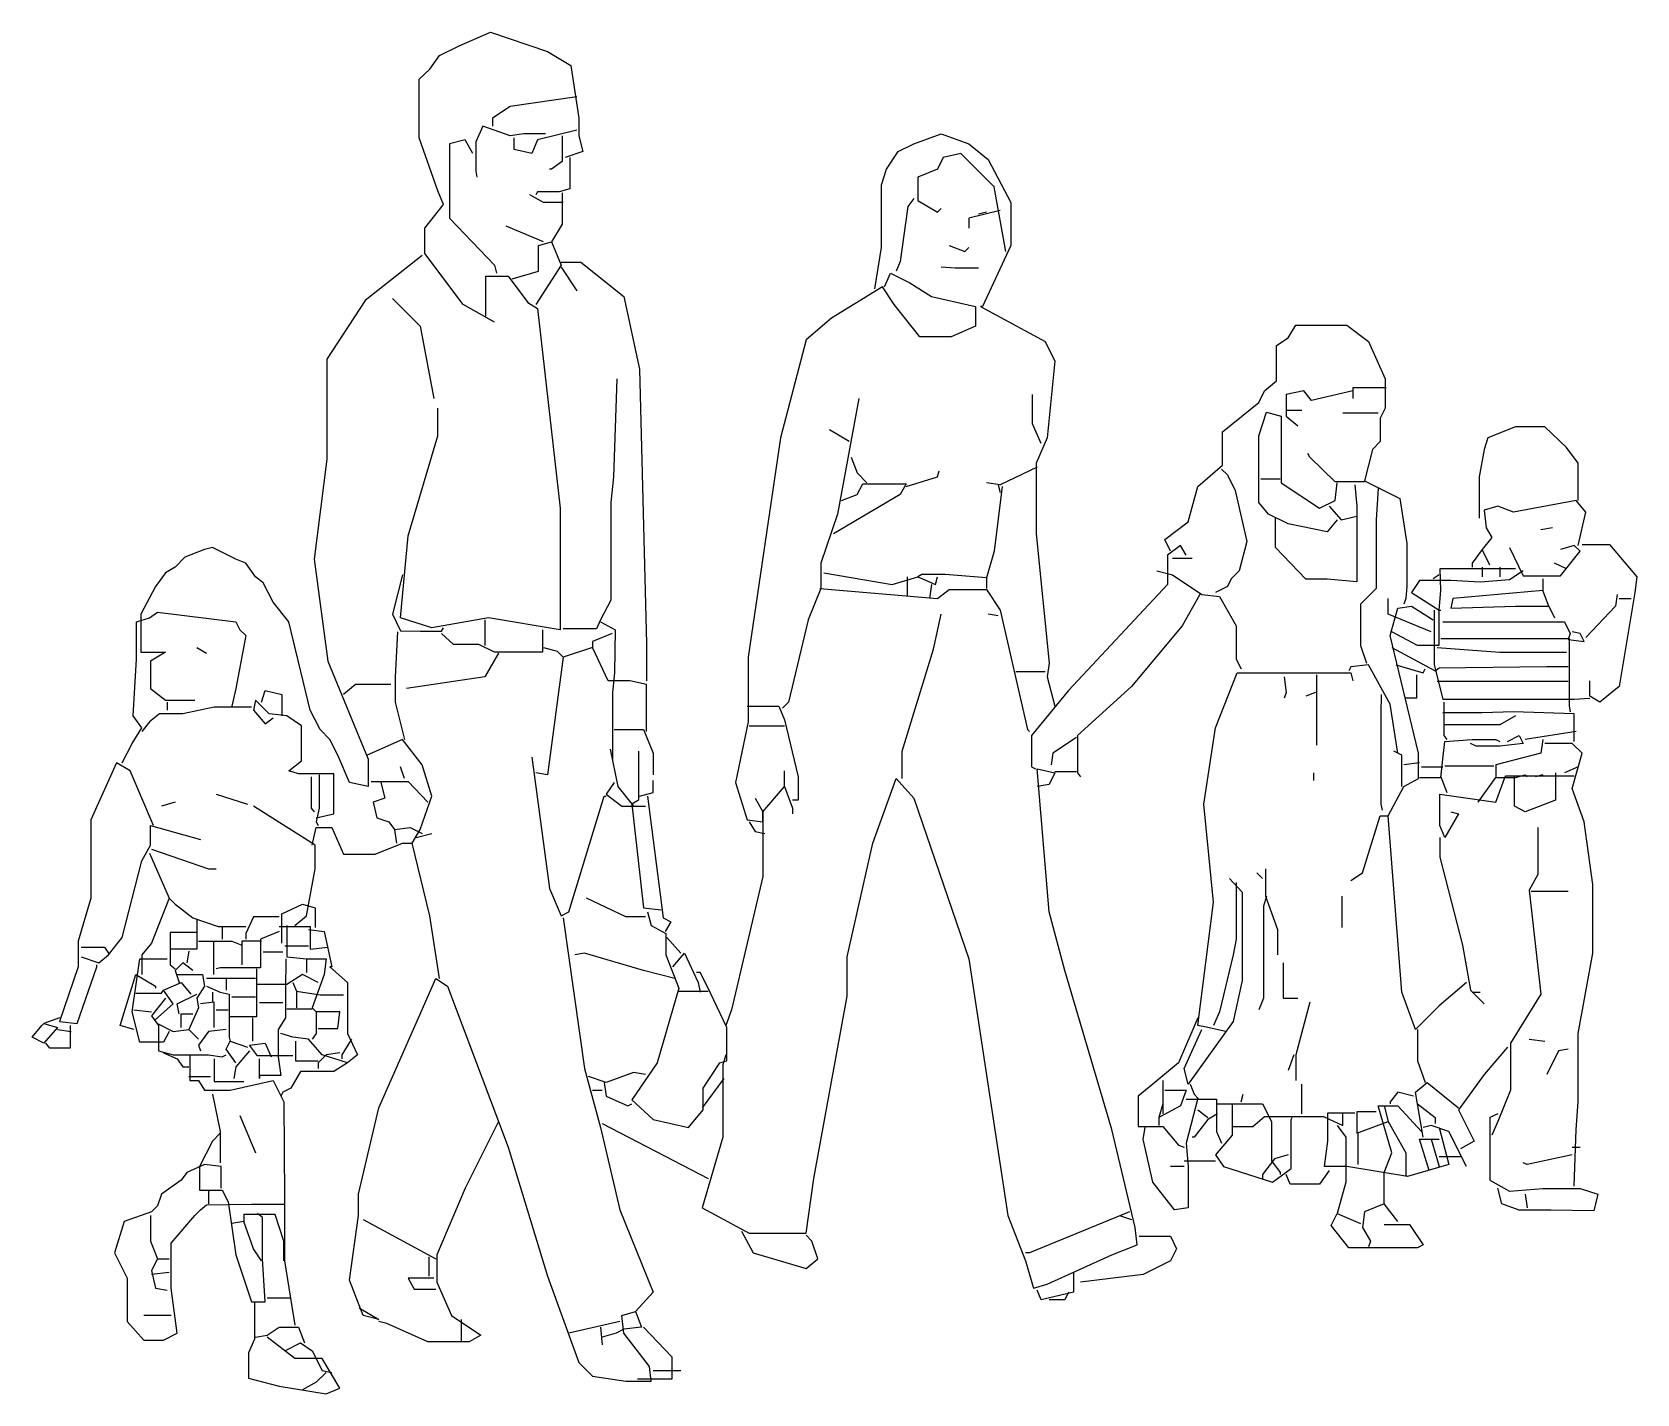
# Model space of a CAD drawing. Header units: millimetres. Extents: x 221.3 to 297.7, y 193.8 to 258.6.
import ezdxf

# ---------------------------------------------------------------- set-up
doc = ezdxf.new("R2010")
doc.units = ezdxf.units.MM
doc.layers.add('Standard', color=7, linetype='Continuous')

msp = doc.modelspace()

# ---------------------------------------------------------------- linework, layer by layer
at = {"layer": 'Standard', "linetype": 'Continuous'}
for points in [[(243.295, 244.808), (241.802, 245.648), (239.982, 248.075), (239.982, 249.288), (240.868, 250.408), (240.588, 251.06), (239.701, 253.58), (239.701, 256.38), (240.215, 256.848), (240.681, 257.501), (241.615, 257.968), (243.108, 258.62), (245.815, 257.688), (246.935, 257.036), (247.308, 254.516), (247.308, 253.676), (247.495, 252.928), (246.655, 252.648)], [(247.215, 255.54), (244.041, 255.075), (243.201, 254.516), (243.201, 254.141)], [(245.721, 253.768), (244.695, 253.768), (244.041, 253.676), (242.735, 254.141), (242.408, 253.396), (242.408, 251.995), (242.455, 251.716)], [(247.215, 253.955), (245.349, 253.488), (245.068, 252.835), (244.228, 253.02), (244.228, 253.58)], [(242.268, 252.835), (241.895, 253.488), (241.148, 253.3), (241.148, 249.755), (243.295, 247.516), (243.388, 247.141)], [(246.515, 253.676), (246.515, 252.46), (246.001, 252.088), (245.908, 252.088)], [(261.402, 246.396), (261.728, 248.356), (261.728, 251.341), (261.962, 252.088), (262.521, 252.928), (263.268, 253.3), (264.575, 253.768), (265.881, 253.3), (266.815, 252.555), (267.888, 250.501), (267.888, 248.448), (266.535, 245.555), (266.442, 245.555), (269.521, 243.876), (269.989, 242.94), (269.615, 239.301), (269.102, 238.088), (269.102, 234.727), (269.708, 228.567), (269.615, 227.915), (269.989, 226.515)], [(246.888, 252.648), (246.888, 251.155), (246.375, 251.016), (245.349, 251.016), (245.255, 250.876)], [(267.655, 248.168), (267.095, 251.248), (265.509, 252.835), (264.669, 252.648), (264.388, 252.088), (263.455, 251.716), (263.455, 250.596), (264.388, 250.036), (264.575, 250.22)], [(246.562, 250.501), (245.628, 250.501), (244.975, 250.876)], [(246.515, 250.968), (246.515, 249.475), (246.001, 248.635), (246.468, 247.516), (245.255, 245.648)], [(263.268, 250.688), (262.989, 250.315), (262.615, 247.7), (262.428, 247.236)], [(267.375, 250.128), (265.881, 249.755), (265.881, 249.288)], [(266.721, 250.036), (266.349, 249.94)], [(245.628, 248.635), (243.855, 249.38)], [(244.135, 246.86), (245.395, 247.236), (245.395, 248.448), (246.001, 248.635)], [(264.948, 248.448), (265.695, 248.168), (265.881, 248.356)], [(239.841, 247.981), (237.135, 245.835), (235.315, 243.036), (235.315, 238.274), (234.708, 233.515), (235.361, 228.661), (237.275, 223.994), (237.275, 222.688), (236.388, 222.875), (235.829, 224.181), (235.455, 224.928), (234.989, 225.395), (234.521, 226.328), (233.495, 230.528), (232.748, 231.461), (232.282, 232.395), (231.908, 232.675), (231.442, 233.328), (230.975, 233.515), (229.855, 234.075), (229.482, 233.982), (228.548, 233.608), (228.082, 233.141), (227.615, 232.861), (227.148, 232.208), (226.448, 230.901), (226.448, 229.081), (227.615, 229.081), (226.915, 228.661), (226.915, 227.355), (227.615, 226.794), (229.015, 226.794)], [(242.875, 245.088), (242.875, 247.001), (243.948, 247.001), (244.881, 245.74), (245.349, 245.46), (246.422, 235.941), (246.422, 230.154), (243.015, 230.715), (240.308, 230.248), (238.815, 230.715), (239.189, 234.634), (240.588, 239.395), (240.588, 240.7)], [(246.468, 247.655), (247.402, 247.655), (249.455, 246.02), (250.201, 242.567), (250.528, 229.501), (250.528, 227.727)], [(246.468, 247.42), (247.215, 246.3)], [(261.868, 246.488), (262.148, 247.141), (263.082, 246.676), (264.108, 246.02), (266.208, 245.555), (266.208, 244.62), (265.041, 244.108), (263.548, 244.108), (262.335, 245.648), (261.775, 246.488), (259.349, 244.995), (258.135, 243.968), (256.922, 239.301), (255.381, 228.848), (255.381, 225.768), (254.775, 222.875), (255.335, 221.101), (256.082, 221.008), (256.082, 221.474), (257.108, 222.688), (257.481, 221.661), (257.481, 221.381)], [(266.349, 247.376), (265.228, 247.376), (264.575, 247.42)], [(238.442, 245.928), (239.748, 244.62), (240.402, 241.168)], [(275.495, 233.888), (275.215, 234.448), (276.335, 235.288), (276.802, 236.968), (277.968, 237.994), (277.968, 239.58), (279.695, 240.981), (279.975, 241.54), (280.535, 242.008), (280.535, 243.688), (281.095, 244.06), (281.468, 244.668), (283.895, 244.668), (284.922, 243.876), (285.715, 242.1), (285.715, 240.7), (285.482, 240.236), (285.482, 239.115), (285.108, 238.741), (284.735, 237.248), (286.415, 236.408), (286.742, 234.261), (286.742, 232.208), (286.695, 231.648), (286.602, 231.367)], [(249.128, 242.1), (248.965, 237.434), (248.837, 236.221), (248.837, 231.555), (248.335, 230.621), (248.148, 230.201), (246.562, 230.201)], [(285.762, 241.68), (284.175, 241.68), (284.175, 241.168)], [(260.655, 241.168), (259.628, 235.661), (258.835, 233.328), (258.835, 232.115), (258.228, 230.621), (257.295, 226.701), (257.015, 226.421)], [(269.335, 239.021), (268.915, 239.955), (268.915, 241.356)], [(284.175, 241.54), (282.215, 241.075), (281.841, 241.54), (281.001, 241.356), (281.001, 240.328), (281.562, 239.86)], [(283.428, 235.381), (282.962, 234.822), (281.095, 235.195), (280.161, 235.661), (279.695, 236.221), (279.695, 239.395), (280.068, 240.516), (280.768, 240.328), (280.768, 237.154), (282.588, 235.941), (283.335, 236.314), (283.428, 237.154)], [(281.001, 240.608), (281.748, 240.608)], [(285.388, 240.468), (283.708, 240.468)], [(260.189, 239.115), (259.255, 239.676)], [(294.908, 236.314), (294.908, 238.088), (294.349, 238.835), (293.321, 239.815), (291.922, 239.815), (290.615, 239.301), (290.428, 238.741), (290.195, 237.434), (290.195, 235.474)], [(284.735, 237.201), (283.335, 237.201), (282.122, 238.367), (282.029, 238.555)], [(260.282, 238.367), (260.562, 237.621), (261.028, 237.154)], [(269.148, 237.901), (267.375, 237.061), (266.721, 237.154)], [(277.922, 237.808), (278.201, 237.528), (278.575, 236.781), (279.135, 234.355), (278.762, 232.954), (278.388, 232.581), (278.201, 232.208), (277.642, 231.928)], [(259.815, 236.314), (260.562, 236.595), (260.841, 237.108), (262.895, 237.108), (262.615, 236.595), (259.442, 234.727)], [(262.895, 236.968), (264.388, 237.434), (264.481, 237.715)], [(267.468, 236.968), (267.095, 233.888), (266.721, 232.628), (264.762, 232.791), (263.642, 232.791), (263.455, 232.675)], [(267.282, 237.061), (267.375, 236.688)], [(279.788, 237.341), (280.721, 237.341)], [(284.268, 237.061), (284.361, 236.035), (284.361, 232.441), (282.962, 232.558), (281.935, 232.558), (280.489, 234.075), (280.489, 235.474)], [(285.388, 236.875), (285.295, 235.381), (285.295, 232.115), (284.548, 231.367), (284.548, 229.408), (284.829, 228.567)], [(294.908, 234.168), (295.282, 235.755), (294.815, 236.314), (291.829, 235.755), (291.082, 236.035), (290.428, 235.848), (290.521, 235.008), (290.802, 234.541), (290.335, 233.982)], [(283.055, 236.035), (283.615, 235.381), (284.361, 235.567)], [(293.695, 235.008), (293.135, 234.915)], [(276.242, 233.701), (275.962, 234.168), (275.355, 233.701), (275.355, 232.301), (270.642, 227.261), (268.868, 225.115), (268.868, 223.621), (269.055, 223.528)], [(290.708, 233.235), (290.335, 233.982), (289.868, 233.328), (289.868, 233.141)], [(291.642, 234.075), (292.295, 232.721), (294.068, 232.721), (295.001, 233.888), (294.721, 234.168), (294.068, 233.982)], [(295.095, 234.215), (296.402, 234.215), (297.708, 232.675), (297.615, 231.928), (296.868, 227.448), (295.935, 226.701), (295.468, 226.982), (295.468, 227.727)], [(275.588, 233.561), (276.521, 233.561)], [(294.349, 233.048), (293.788, 233.328)], [(238.908, 232.768), (238.442, 230.901), (238.815, 230.108), (239.748, 230.085), (240.775, 230.085), (240.868, 230.248)], [(258.975, 232.861), (262.242, 232.301), (263.455, 232.675), (264.295, 232.301), (264.388, 232.675)], [(262.942, 232.675), (262.942, 231.741)], [(266.721, 232.675), (266.721, 232.115)], [(274.841, 232.954), (275.588, 232.768), (276.989, 231.835), (277.829, 231.741), (278.622, 230.341), (278.622, 228.755), (278.855, 228.288)], [(291.922, 233.048), (288.329, 233.048), (288.352, 232.021), (288.27, 231.088), (288.27, 229.408), (287.255, 229.408), (286.041, 230.061)], [(292.295, 232.954), (291.642, 232.535), (290.242, 232.418), (288.841, 232.5), (287.349, 232.5), (286.975, 231.928), (288.282, 231.088), (288.375, 231.088)], [(288.282, 232.768), (288.001, 232.581)], [(290.335, 233.141), (290.335, 232.675)], [(291.175, 233.141), (291.175, 232.675)], [(293.228, 232.581), (293.228, 232.021)], [(258.788, 232.115), (264.388, 231.648), (264.948, 232.067), (266.721, 232.067), (267.375, 231.088), (268.681, 225.395), (268.775, 225.301)], [(264.108, 232.301), (264.015, 231.648)], [(276.895, 231.835), (276.055, 230.341), (273.628, 227.448), (271.062, 225.115), (271.062, 223.341), (271.201, 223.154)], [(287.908, 230.061), (285.855, 230.901), (285.855, 231.648)], [(293.228, 232.021), (288.935, 231.648), (288.841, 231.181), (291.922, 231.274), (293.509, 231.274), (293.228, 232.021)], [(296.775, 231.835), (296.681, 231.274), (295.282, 229.781)], [(296.868, 231.648), (297.428, 231.648)], [(225.562, 223.808), (226.029, 224.741), (226.495, 225.488), (226.075, 226.048), (226.239, 228.755), (226.239, 230.528), (226.868, 230.715), (227.242, 230.994), (230.975, 230.528), (231.161, 230.154), (231.442, 229.875), (230.975, 227.355), (230.788, 226.515)], [(262.708, 223.061), (262.708, 224.367), (264.201, 229.221), (264.575, 230.901)], [(267.282, 230.808), (266.815, 230.901)], [(289.588, 213.355), (288.282, 212.235), (287.161, 211.115), (286.509, 212.888), (285.855, 221.288), (286.602, 222.688), (287.302, 223.061), (287.302, 224.274), (285.948, 229.875), (286.321, 231.181), (286.975, 231.274), (288.001, 230.621)], [(288.048, 231.088), (288.048, 228.474), (288.468, 226.841), (294.721, 226.841), (295.468, 226.888)], [(293.509, 231.274), (293.788, 230.715)], [(245.582, 230.154), (245.582, 229.081), (243.295, 229.081), (242.548, 229.454), (241.335, 229.454), (240.775, 229.968)], [(242.829, 230.621), (242.829, 229.408)], [(248.335, 230.528), (249.035, 230.154), (249.012, 228.101), (248.907, 227.168), (248.907, 223.994), (248.895, 223.994)], [(288.468, 230.528), (293.602, 230.528), (294.255, 230.528), (294.535, 229.968), (294.442, 229.688), (295.189, 229.595), (295.001, 229.968), (294.628, 230.061)], [(238.675, 230.061), (238.558, 227.915), (238.558, 226.701), (239.001, 224.928)], [(248.895, 229.968), (247.962, 229.595), (247.962, 229.314)], [(288.375, 229.735), (294.489, 229.735), (294.489, 226.515), (294.535, 226.235)], [(229.108, 229.314), (229.575, 229.035)], [(243.482, 229.035), (242.829, 227.915), (239.095, 227.355)], [(250.528, 225.301), (250.528, 227.541), (249.735, 227.727), (248.708, 227.727), (247.962, 229.314), (246.562, 228.848), (245.815, 223.248), (245.255, 223.341)], [(245.628, 229.314), (246.282, 229.128), (246.562, 228.848)], [(286.041, 229.314), (288.095, 228.195), (288.282, 228.335), (293.415, 228.404), (294.442, 228.404)], [(288.189, 229.314), (291.175, 229.081), (294.349, 229.081)], [(269.521, 228.148), (268.122, 228.148)], [(278.108, 211.021), (277.268, 211.208), (276.802, 211.301), (277.548, 217.181), (277.082, 221.848), (277.642, 225.488), (278.669, 228.101), (281.935, 228.101), (284.082, 228.101), (284.175, 227.727)], [(280.908, 227.915), (281.001, 227.168), (280.908, 226.888)], [(282.448, 228.008), (282.448, 224.648)], [(286.321, 224.274), (285.948, 226.608), (284.922, 228.474), (284.082, 228.381), (283.989, 228.195)], [(286.228, 228.474), (287.535, 228.101), (287.628, 228.288)], [(287.208, 228.008), (287.208, 226.888), (286.695, 226.888)], [(232.189, 226.701), (232.375, 227.261), (233.169, 227.075), (233.169, 226.048)], [(238.349, 227.541), (236.669, 227.541), (236.108, 227.075)], [(282.402, 227.168), (281.935, 226.982)], [(285.529, 227.075), (285.505, 226.141), (285.505, 221.848), (285.575, 221.567)], [(294.442, 227.681), (288.189, 227.681)], [(231.721, 226.468), (229.948, 226.468), (228.455, 226.141), (227.335, 226.141), (226.868, 225.768), (226.495, 225.301)], [(227.708, 226.701), (227.708, 226.328)], [(234.802, 221.195), (235.642, 221.381), (235.642, 223.294), (233.962, 223.294), (233.495, 223.434), (234.102, 223.901), (234.102, 225.581), (233.402, 226.048), (232.562, 226.141), (231.908, 226.794), (231.815, 226.328), (232.375, 225.675), (232.748, 225.954)], [(255.335, 226.515), (256.829, 226.515), (257.108, 225.861), (257.762, 223.154), (257.762, 222.035), (257.481, 222.035)], [(288.515, 226.701), (288.515, 225.115), (288.655, 224.928)], [(255.428, 225.581), (257.108, 225.581)], [(294.721, 224.835), (294.721, 226.141), (291.829, 226.235), (290.335, 226.188), (288.468, 226.188)], [(291.922, 226.048), (291.175, 225.628), (288.562, 225.628)], [(240.681, 213.541), (240.215, 216.528), (239.375, 219.982), (239.748, 220.634), (240.308, 222.221), (239.841, 223.715), (238.908, 224.928), (237.228, 224.181)], [(248.989, 225.395), (250.388, 225.395), (250.855, 224.274), (250.855, 223.248)], [(271.015, 225.021), (269.895, 224.274), (269.802, 223.715)], [(287.349, 223.108), (288.375, 223.108), (288.468, 223.994), (288.562, 224.835), (289.868, 224.928), (290.989, 224.928), (291.175, 224.835)], [(291.548, 224.835), (292.108, 225.115), (292.295, 224.741), (291.175, 224.601), (290.055, 224.601), (289.775, 224.741)], [(293.228, 224.928), (293.135, 224.274), (290.989, 223.715), (290.989, 223.154)], [(294.815, 225.301), (292.388, 224.928)], [(294.721, 203.648), (294.815, 206.355), (294.908, 207.661), (294.908, 210.928), (295.608, 214.755), (295.608, 218.021), (295.189, 221.008), (294.628, 222.595), (295.095, 224.274), (294.628, 224.741), (293.321, 224.741)], [(245.068, 224.088), (245.908, 217.835), (246.468, 216.528), (246.841, 216.715), (248.521, 222.221), (248.615, 222.221)], [(248.802, 224.461), (249.175, 222.688), (249.922, 221.755)], [(250.155, 224.367), (250.155, 222.035), (249.829, 221.848), (250.388, 216.901), (251.228, 216.808)], [(286.509, 222.688), (286.509, 224.181), (286.135, 224.367)], [(227.055, 220.822), (225.935, 223.434), (225.282, 223.808), (224.068, 221.101), (224.068, 217.367), (223.462, 215.314), (223.462, 214.101), (222.575, 211.488), (223.415, 211.395), (224.349, 214.101), (224.349, 214.195)], [(234.942, 223.248), (234.942, 221.661), (234.802, 221.008), (234.895, 220.822)], [(239.001, 223.061), (238.815, 223.621)], [(254.308, 209.901), (254.169, 209.434), (254.169, 205.982), (253.189, 202.621), (255.428, 201.408), (258.135, 201.408), (258.509, 204.021), (260.095, 212.701), (260.095, 214.567), (261.308, 219.982), (262.428, 223.061), (263.268, 222.128), (265.881, 214.474), (267.748, 202.248), (268.588, 200.101), (268.962, 198.794), (269.615, 198.982), (272.695, 200.381), (273.908, 200.848), (273.815, 201.688), (272.695, 206.355), (270.455, 213.915), (269.708, 216.715), (269.148, 223.528), (269.989, 223.341), (269.708, 222.781), (269.148, 222.688)], [(257.108, 222.688), (257.108, 223.434)], [(271.015, 223.388), (269.989, 223.388)], [(282.308, 223.341), (282.308, 222.968)], [(287.349, 223.808), (286.602, 223.715)], [(287.442, 223.621), (288.468, 223.621)], [(288.562, 223.668), (290.895, 223.668)], [(290.148, 221.941), (290.989, 223.108), (291.922, 223.108), (292.388, 223.248), (292.482, 223.154)], [(293.835, 223.341), (293.835, 222.035), (292.388, 221.474), (291.875, 221.755), (291.875, 223.154)], [(293.228, 223.248), (292.855, 223.154)], [(294.908, 223.621), (294.255, 223.341)], [(234.568, 223.154), (234.568, 221.661), (234.708, 221.474)], [(237.415, 222.921), (239.189, 222.921), (240.122, 221.941)], [(237.881, 222.875), (238.068, 222.128), (237.509, 221.941), (237.695, 221.195), (238.255, 221.008), (238.535, 220.634), (239.282, 220.727), (239.841, 220.448)], [(248.989, 222.875), (248.615, 222.314), (249.361, 221.755), (250.481, 221.755)], [(250.201, 222.221), (250.855, 222.408), (250.855, 222.968)], [(288.841, 221.474), (289.215, 221.381), (288.562, 220.261), (288.329, 220.822), (288.329, 222.314), (290.989, 221.941), (291.455, 223.201), (294.721, 223.201)], [(288.375, 223.154), (288.655, 222.408)], [(228.082, 221.941), (227.428, 221.755)], [(230.041, 222.314), (231.535, 221.848)], [(233.775, 216.061), (234.335, 216.528), (234.755, 218.768), (234.755, 219.888), (231.815, 221.755)], [(250.575, 222.221), (251.321, 216.434), (251.695, 216.248), (251.415, 215.781)], [(255.708, 222.128), (256.082, 221.474), (256.082, 218.395), (254.588, 212.048), (254.308, 211.301)], [(255.428, 221.008), (255.708, 220.541), (256.175, 220.448)], [(284.082, 218.208), (284.642, 218.581), (285.482, 221.288), (285.855, 221.288)], [(223.602, 214.567), (224.442, 214.288), (224.908, 214.661), (225.562, 215.501), (226.495, 219.141), (226.915, 219.888), (226.915, 220.822), (229.295, 220.168)], [(234.615, 219.888), (234.802, 220.727), (235.548, 220.727), (236.108, 219.468), (237.602, 219.468), (238.908, 219.982), (239.375, 219.982)], [(238.535, 220.634), (238.628, 219.982)], [(239.562, 220.261), (240.308, 220.448)], [(288.329, 220.261), (288.329, 219.328), (289.402, 215.128), (289.775, 212.982), (290.428, 212.328)], [(292.995, 220.727), (292.995, 218.488), (292.575, 217.741), (293.135, 212.794), (291.689, 210.461), (291.689, 208.221), (291.082, 206.727), (290.802, 206.075)], [(226.868, 219.515), (227.802, 217.367), (226.962, 215.221), (226.495, 214.661), (226.495, 213.727)], [(226.962, 219.701), (229.669, 218.768), (230.041, 218.768)], [(280.021, 218.768), (280.021, 217.461), (280.582, 215.875), (280.582, 214.661)], [(278.295, 218.301), (278.902, 217.648), (278.902, 213.448), (278.481, 211.488), (276.335, 208.501), (276.148, 209.248), (276.989, 211.115)], [(278.622, 218.115), (278.622, 215.408), (278.481, 214.661), (277.829, 211.954), (277.548, 211.301)], [(279.881, 218.301), (279.602, 218.581)], [(227.802, 217.367), (228.082, 217.088), (228.922, 216.434), (230.135, 216.015), (231.442, 216.015)], [(250.481, 216.482), (249.548, 216.482), (247.681, 217.367)], [(280.068, 217.461), (279.928, 216.994), (279.928, 212.608), (279.695, 212.048)], [(283.661, 217.461), (283.661, 215.968)], [(292.669, 217.695), (294.442, 217.695)], [(229.108, 216.341), (229.108, 214.941), (227.895, 214.941)], [(233.029, 216.482), (231.815, 216.482), (231.442, 215.688), (231.442, 215.408)], [(233.169, 215.221), (233.169, 216.621), (234.148, 217.088), (234.755, 216.901), (234.755, 215.968)], [(246.562, 216.434), (247.588, 209.248), (248.335, 206.448), (249.268, 202.528), (250.855, 198.608), (250.015, 197.675), (250.295, 196.928), (249.455, 196.835), (249.082, 196.648), (248.428, 196.461)], [(250.575, 216.715), (250.762, 216.061), (251.462, 215.688), (251.462, 214.661), (252.068, 213.075), (251.041, 209.528), (249.829, 207.755), (250.855, 206.822), (252.535, 206.448), (253.235, 207.288), (253.235, 208.314), (254.028, 209.528), (254.355, 209.621), (254.355, 211.208), (253.748, 212.515), (253.468, 213.075), (253.095, 213.822), (252.908, 213.822)], [(229.108, 215.735), (227.849, 215.735), (227.849, 214.195), (228.082, 214.008)], [(233.029, 215.781), (232.142, 215.408), (232.142, 214.055), (230.228, 214.055), (230.041, 214.008)], [(230.321, 215.968), (230.321, 215.408)], [(233.029, 216.015), (234.521, 216.015), (234.521, 214.941), (235.361, 215.035)], [(234.428, 215.875), (235.175, 215.781), (235.548, 214.101), (235.455, 214.101), (236.295, 213.355), (236.295, 210.928), (236.762, 209.901), (236.295, 209.528), (235.082, 209.901), (234.428, 210.648), (233.681, 210.741), (233.122, 210.928)], [(233.402, 216.061), (233.402, 214.567), (234.335, 214.474), (235.268, 214.474), (235.175, 213.727), (234.615, 212.141), (234.802, 211.954)], [(223.602, 215.035), (224.721, 215.035), (224.908, 214.755)], [(228.735, 214.848), (228.642, 214.288)], [(229.201, 215.314), (230.788, 215.314), (231.255, 215.128)], [(229.902, 215.314), (229.902, 213.727)], [(232.189, 215.314), (231.255, 215.314), (231.255, 214.195)], [(233.215, 214.801), (232.282, 214.801)], [(234.428, 215.081), (233.308, 215.081)], [(251.509, 215.501), (252.161, 214.755)], [(227.802, 211.021), (227.521, 210.508), (226.402, 210.508), (226.029, 211.954), (226.402, 214.474), (227.708, 214.474)], [(228.922, 213.915), (228.455, 214.288), (228.082, 213.915), (228.268, 213.355)], [(233.355, 214.474), (233.332, 212.982), (233.332, 211.675), (232.982, 211.115), (232.982, 209.808), (233.122, 208.921), (232.095, 208.921), (232.095, 208.781), (232.095, 209.715)], [(234.335, 214.474), (234.335, 213.822)], [(251.881, 213.541), (250.388, 213.915), (247.588, 214.755), (247.122, 214.661)], [(251.788, 214.101), (252.349, 214.755), (253.001, 213.355), (253.095, 212.888)], [(280.861, 214.288), (280.861, 212.608), (281.562, 212.608)], [(226.122, 211.115), (225.468, 211.301), (226.215, 213.727), (227.148, 213.168), (227.148, 213.075)], [(227.148, 211.581), (227.989, 212.328), (227.521, 212.982), (228.361, 213.355), (228.829, 212.794)], [(228.175, 213.727), (229.388, 213.727), (229.482, 213.168), (229.108, 212.608), (229.201, 212.141), (228.735, 211.115)], [(231.908, 213.541), (229.575, 213.541)], [(230.509, 213.541), (230.509, 212.982)], [(231.955, 214.008), (231.955, 211.721), (230.695, 211.721)], [(234.895, 213.355), (234.148, 213.727), (233.402, 213.261), (232.001, 213.261)], [(233.681, 213.355), (233.868, 212.934), (234.989, 212.771), (236.108, 212.771)], [(236.855, 197.861), (237.788, 197.301), (237.041, 197.488), (236.388, 199.168), (236.808, 202.248), (236.808, 203.274), (237.788, 207.381), (240.495, 213.541), (241.055, 213.168), (243.948, 205.515), (245.815, 199.355), (247.308, 195.248), (247.962, 194.595), (249.548, 194.361), (250.762, 194.361), (250.669, 195.061), (249.455, 196.648), (249.361, 197.488), (250.015, 197.675)], [(226.215, 212.841), (227.428, 212.841), (227.521, 212.982)], [(227.615, 212.608), (226.962, 211.768), (227.288, 211.301), (227.288, 210.088), (227.989, 209.901), (229.669, 209.901), (230.321, 209.808), (230.509, 209.901)], [(228.268, 211.861), (228.175, 212.328), (229.108, 212.794)], [(229.575, 213.168), (230.228, 212.888), (230.648, 212.794), (230.648, 210.741), (230.695, 210.555)], [(229.855, 212.888), (229.855, 212.421)], [(231.908, 212.654), (230.788, 212.654)], [(233.868, 212.888), (233.868, 212.141)], [(252.068, 212.934), (253.468, 212.934)], [(289.868, 212.888), (290.242, 212.888)], [(226.122, 212.048), (226.962, 211.954)], [(228.361, 211.208), (228.361, 211.861), (228.922, 211.861)], [(229.948, 211.208), (229.948, 212.421), (229.295, 212.328)], [(230.041, 212.048), (230.602, 212.048)], [(233.215, 212.375), (232.095, 212.375)], [(233.402, 212.095), (234.615, 212.095)], [(234.895, 211.161), (235.829, 211.161), (235.922, 211.954), (234.802, 211.954), (234.802, 210.928), (234.615, 210.648)], [(282.122, 212.421), (281.468, 209.901), (281.468, 208.688)], [(221.829, 211.395), (222.482, 211.208), (221.829, 210.461), (221.268, 210.741), (221.735, 211.301), (221.829, 211.395)], [(222.575, 211.675), (221.829, 211.395)], [(223.088, 211.301), (223.088, 210.227), (222.108, 210.227), (221.922, 210.461)], [(222.482, 211.115), (223.135, 211.021)], [(227.242, 211.395), (227.989, 211.021), (228.735, 211.115), (229.201, 210.648)], [(230.509, 211.115), (229.669, 211.021), (229.201, 210.367), (229.295, 210.088)], [(231.768, 211.675), (231.768, 210.555)], [(276.802, 211.675), (275.868, 209.528), (274.655, 208.501), (273.955, 207.941), (273.955, 206.494), (275.122, 206.494), (275.868, 205.608), (276.148, 205.515)], [(287.255, 211.115), (287.255, 209.621), (287.628, 208.595)], [(230.975, 209.528), (230.509, 210.181), (230.695, 210.555), (231.535, 210.274)], [(233.681, 209.855), (232.001, 209.855), (231.628, 210.367), (232.375, 210.461), (232.655, 209.808)], [(233.821, 210.555), (233.821, 209.621), (234.895, 209.621)], [(236.482, 210.648), (236.015, 209.901), (236.015, 209.715)], [(291.548, 210.274), (290.428, 208.968), (289.215, 207.288), (289.962, 205.794), (289.308, 205.421)], [(292.575, 210.648), (293.321, 210.555)], [(227.521, 209.994), (228.175, 209.715), (228.455, 209.341), (228.735, 209.341)], [(228.782, 209.901), (228.782, 208.688), (229.201, 208.688), (229.482, 208.221), (230.695, 208.221), (232.748, 208.688), (233.262, 207.661), (233.285, 203.088), (233.285, 200.101), (233.775, 197.021)], [(229.948, 209.715), (229.948, 208.641), (231.349, 208.641)], [(231.628, 210.088), (230.975, 209.341), (230.881, 208.781)], [(236.295, 209.528), (235.642, 209.108), (234.055, 209.108), (233.588, 208.314), (233.215, 208.128), (233.122, 207.941)], [(235.922, 209.994), (235.268, 209.901), (234.895, 209.528), (234.895, 209.248)], [(281.375, 209.901), (281.095, 209.154)], [(294.442, 210.181), (293.975, 210.088), (293.415, 208.968)], [(228.735, 208.875), (229.762, 208.875)], [(250.481, 208.968), (249.922, 209.061), (248.615, 208.595), (247.775, 208.875)], [(254.215, 208.781), (253.189, 207.381)], [(275.122, 208.688), (275.122, 207.101)], [(229.855, 208.035), (230.228, 206.261), (230.228, 204.768)], [(247.962, 208.221), (248.428, 208.221)], [(248.521, 208.595), (248.615, 207.941), (249.642, 207.474), (249.829, 207.567)], [(276.428, 208.501), (276.615, 208.035), (276.802, 207.848), (276.242, 205.701), (276.335, 204.581), (276.335, 202.621), (275.681, 202.528), (274.655, 203.835), (274.189, 205.888), (274.282, 206.448)], [(275.215, 208.221), (276.242, 208.221), (275.962, 207.474), (274.935, 206.915)], [(278.855, 207.661), (278.948, 208.035)], [(281.748, 207.101), (281.748, 208.501)], [(287.068, 207.941), (286.321, 208.128), (285.948, 207.661), (285.948, 207.567)], [(287.535, 205.982), (287.161, 208.128), (287.721, 208.595), (289.215, 207.381)], [(275.122, 207.567), (274.935, 206.915), (274.935, 206.541)], [(276.242, 207.801), (277.689, 207.801), (277.689, 206.261), (277.922, 205.701)], [(276.802, 207.288), (277.268, 206.915)], [(278.435, 207.567), (278.435, 206.075), (277.642, 205.141), (278.015, 204.581), (280.349, 203.835), (281.235, 204.488), (281.235, 206.822), (281.282, 206.915)], [(277.735, 207.567), (279.881, 207.567), (280.302, 206.727), (280.302, 204.861), (280.721, 204.301), (280.721, 204.208)], [(285.295, 207.195), (284.361, 207.195), (284.361, 206.168), (285.855, 206.727), (286.695, 205.235), (286.695, 204.115)], [(285.669, 202.808), (285.669, 204.301), (286.041, 205.235), (285.388, 207.474), (286.321, 207.474), (287.442, 206.261)], [(285.669, 207.474), (285.855, 206.727)], [(287.255, 207.567), (288.095, 206.915), (288.095, 206.634)], [(231.161, 207.008), (231.908, 205.235)], [(243.482, 206.727), (241.895, 203.555), (240.541, 200.381), (240.541, 199.075), (241.242, 197.488), (242.642, 196.555), (242.082, 196.227), (240.122, 196.227), (238.161, 197.115), (237.788, 197.208)], [(248.428, 206.634), (253.468, 204.021)], [(277.735, 207.101), (277.268, 206.822), (276.615, 205.982), (276.521, 205.982)], [(278.481, 206.494), (279.415, 206.494), (279.975, 206.961), (282.775, 206.961), (283.708, 206.541), (283.708, 207.101)], [(288.282, 206.448), (288.748, 204.675), (286.788, 204.115), (283.895, 204.581), (282.821, 204.581), (282.985, 205.794), (282.985, 207.148), (284.268, 207.148)], [(283.428, 206.541), (283.849, 205.982), (283.849, 203.835), (283.428, 202.341)], [(289.588, 204.581), (288.748, 206.261), (287.908, 206.541), (287.535, 206.448)], [(291.082, 207.101), (290.708, 206.915), (290.708, 203.928), (291.642, 203.415), (293.228, 203.531), (295.001, 203.531), (295.841, 203.274), (295.655, 202.482), (293.602, 202.505), (292.108, 202.505), (291.268, 202.808), (291.082, 203.555)], [(230.228, 206.168), (229.855, 205.794), (229.248, 204.581), (229.248, 203.461), (230.321, 203.461), (230.602, 202.901), (230.975, 200.381), (231.721, 198.141), (232.375, 198.141), (232.235, 200.195), (232.235, 202.154), (232.001, 202.341)], [(284.408, 206.168), (284.408, 204.675)], [(287.815, 204.395), (287.349, 205.888), (288.282, 205.888)], [(287.908, 205.888), (288.282, 204.581)], [(276.148, 204.861), (277.642, 204.861)], [(281.095, 205.141), (280.442, 204.954), (279.881, 204.208), (279.881, 204.021)], [(289.308, 205.048), (288.282, 205.048)], [(294.628, 205.141), (292.482, 204.675), (292.295, 204.768)], [(294.628, 205.515), (295.001, 205.515)], [(230.275, 203.555), (230.275, 204.581), (229.482, 204.675), (228.642, 204.301), (228.361, 203.928), (227.428, 203.274), (227.242, 202.715), (226.962, 202.434), (225.655, 201.968), (225.189, 200.474), (225.795, 199.261), (225.795, 197.208), (226.588, 196.322), (227.521, 196.322), (228.175, 196.648), (227.895, 198.794), (227.895, 200.941), (229.015, 202.248), (229.295, 202.528), (229.575, 202.761), (231.721, 202.785), (233.308, 202.785)], [(276.148, 204.581), (275.495, 204.581)], [(283.055, 204.395), (282.588, 203.741), (281.189, 203.741), (281.001, 204.208)], [(229.669, 203.461), (229.669, 202.808)], [(286.321, 201.968), (285.669, 202.808), (284.735, 202.434), (284.642, 201.688), (285.015, 201.035), (284.922, 200.755)], [(292.388, 203.274), (292.482, 202.621)], [(226.915, 202.248), (226.915, 201.035), (227.242, 200.195), (226.962, 199.634), (227.148, 198.794), (227.708, 198.701)], [(232.189, 200.101), (231.815, 200.661), (231.349, 201.968), (230.788, 201.875)], [(233.262, 200.101), (233.262, 201.035), (232.841, 202.294), (231.349, 202.294), (231.349, 201.968)], [(237.041, 202.061), (240.495, 200.195)], [(273.535, 202.434), (268.775, 200.474), (268.588, 200.474)], [(273.068, 202.248), (273.628, 202.061)], [(285.669, 201.828), (286.881, 201.828), (287.535, 200.848), (287.255, 200.708), (283.989, 200.708), (283.148, 201.781), (283.428, 202.341), (284.548, 201.875)], [(255.055, 201.501), (255.615, 200.474), (258.135, 199.727), (258.695, 200.195), (258.415, 201.035), (258.135, 201.314)], [(274.001, 201.268), (275.495, 201.268), (275.775, 200.661), (275.495, 200.101), (274.189, 199.448), (271.201, 199.075)], [(240.169, 200.288), (240.169, 199.355)], [(227.802, 199.541), (226.962, 199.448)], [(227.242, 200.195), (227.802, 200.195)], [(270.875, 199.541), (270.875, 198.608), (269.335, 198.235), (269.148, 198.701)], [(240.402, 199.261), (239.189, 199.261), (239.468, 198.748), (240.495, 198.748)], [(231.861, 198.141), (231.861, 196.367), (231.582, 195.715), (231.582, 194.501), (233.029, 194.128), (235.268, 193.755), (235.922, 194.035), (235.082, 195.434), (233.775, 195.434), (232.468, 196.461)], [(232.468, 198.328), (233.588, 198.328)], [(270.642, 198.608), (270.455, 198.235), (269.708, 198.235)], [(227.895, 197.488), (226.588, 197.488)], [(241.708, 197.301), (241.708, 196.274)], [(231.908, 196.461), (232.468, 196.555), (233.029, 196.928), (233.962, 196.928), (234.242, 196.181)], [(249.268, 197.208), (246.841, 196.648)], [(248.335, 196.928), (248.428, 196.088)], [(250.388, 196.928), (251.742, 195.528), (251.742, 194.454), (250.108, 194.454)], [(233.308, 195.808), (234.055, 196.181), (234.615, 195.808), (235.082, 194.875), (235.548, 194.781)], [(235.268, 194.781), (234.802, 194.314), (234.148, 193.941)], [(250.855, 194.875), (252.161, 194.875)]]:
    msp.add_lwpolyline(points, dxfattribs=at)

doc.saveas('drawing.dxf')
